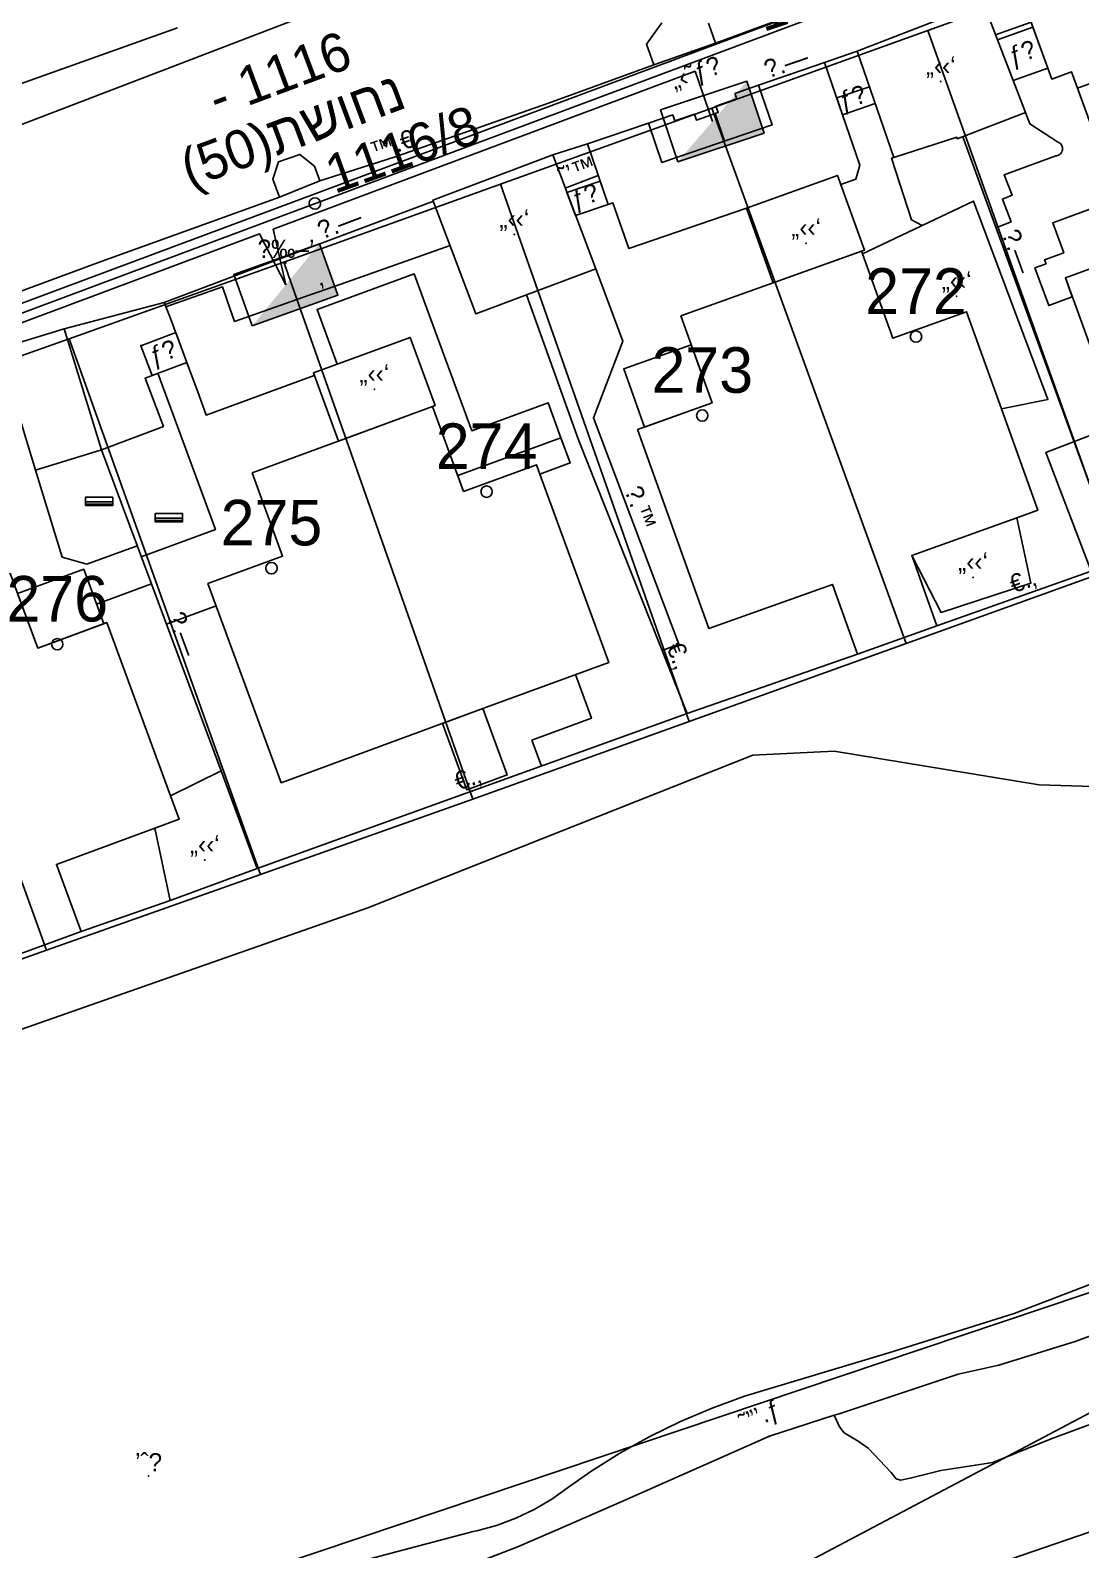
# Model space of a CAD drawing. Header units: metres. Extents: x 218299 to 220222, y 572714 to 574340.
# Drawn here: x 218931.4 to 218977.5, y 573100 to 573166.8 of the extents above; entities that cross this region are included whole.
import ezdxf
from ezdxf.enums import TextEntityAlignment as Align

# ---------------------------------------------------------------- set-up
doc = ezdxf.new("R2010")
doc.units = ezdxf.units.M
doc.header["$MEASUREMENT"] = 0
for name, color, linetype in [('1601', 44, 'LANDBORDER'), ('1602', 44, 'Continuous'), ('1603', 44, 'Continuous'), ('6011', 10, 'Continuous'), ('6091', 102, 'CABLEUNDEXIST03'), ('6151', 102, 'CABLEUNDEXIST03'), ('6261', 7, 'Continuous'), ('6910', 102, 'Continuous'), ('A_POINTS', 2, 'Continuous'), ('M2200', 253, 'Continuous'), ('M2207', 253, 'Continuous'), ('M2401', 7, 'Continuous'), ('M2404', 7, 'Continuous'), ('M2405', 253, 'Continuous'), ('M2407', 253, 'Continuous'), ('M2408', 253, 'Continuous'), ('M2412', 253, 'Continuous'), ('M2420', 253, 'Continuous'), ('M2601', 253, 'Continuous'), ('M2602', 253, 'Continuous'), ('M2605', 253, 'Continuous'), ('M2612', 253, 'Continuous'), ('M2802', 253, 'Continuous'), ('M2804', 253, 'Continuous'), ('M2805', 253, 'Continuous'), ('M5202', 253, 'Continuous')]:
    doc.layers.add(name, color=color, linetype=linetype)
doc.styles.add('HEBTXT', font='HEBTXT')
doc.styles.add('MAVAT_HEBTXT', font='HEBTXT')
doc.linetypes.add('CABLEUNDEXIST03', pattern='A,3.5,[222,elecad.shx,S=0.01,R=0,X=0,Y=0],1.5', length=5)
doc.linetypes.add('LANDBORDER', pattern='A,6.25,[208,elecad.shx,S=0.02,R=0,X=-0.6,Y=0],12.5,[208,elecad.shx,S=0.02,R=180,X=0.6,Y=0],6.25', length=25)

# ---------------------------------------------------------------- blocks, each defined once
blk = doc.blocks.new('6261')
blk.add_lwpolyline([(-2, -1.2), (2, -1.2), (2, 1.2), (-2, 1.2)], close=True)
at = {"color": 0}
blk.add_solid([(2, 1.2), (-2, -1.2), (2, -1.2)], dxfattribs=at)
at = {"color": 0, "style": 'HEBTXT'}
blk.add_attdef('PIL_NAME', (2.689, 2.418), '', height=1.7, dxfattribs=at)
at = {"style": 'HEBTXT'}
blk.add_attdef('CAMUT_MONIM', (2.489, 0.218), '', height=1.7, dxfattribs=at)
at = {"color": 0, "style": 'HEBTXT', "flags": 1}
for tag, p in [('TYPE', (2.585, -1.773)), ('MAP_TYPE', (2.689, -3.782))]:
    blk.add_attdef(tag, p, '', height=1.7, dxfattribs=at)
blk = doc.blocks.new('6910')
at = {"layer": 'A_POINTS'}
blk.add_circle((0, 0), 0.25, dxfattribs=at)
at = {"color": 0, "style": 'HEBTXT', "flags": 1}
blk.add_attdef('CODE', (-2.918, 6.399), '', height=1.7, dxfattribs=at)
at = {"color": 0, "style": 'HEBTXT'}
for tag, p in [('PATH', (0.169, 4.708)), ('HTCH', (0.169, 2.708))]:
    blk.add_attdef(tag, text='', height=1.7, dxfattribs=at).set_placement(p, align=Align.MIDDLE_CENTER)
blk = doc.blocks.new('1603')
at = {"layer": 'A_POINTS'}
blk.add_circle((0, 0), 0.25, dxfattribs=at)
at = {"color": 0, "style": 'HEBTXT'}
blk.add_attdef('PARCEL_NUM', text='', height=2, dxfattribs=at).set_placement((0, 1), align=Align.CENTER)
at = {"color": 0, "style": 'HEBTXT', "flags": 1}
blk.add_attdef('LOT_NUM', text='', height=2, dxfattribs=at).set_placement((0, -2.5), align=Align.CENTER)
blk = doc.blocks.new('M2404')
blk.add_circle((0, 0), 0.025)
at = {"style": 'MAVAT_HEBTXT'}
blk.add_attdef('NAME', text='', height=0.8, dxfattribs=at).set_placement((0, 1.59), align=Align.MIDDLE)
blk = doc.blocks.new('M2405')
blk.add_circle((0, 0), 0.025)
at = {"style": 'MAVAT_HEBTXT'}
blk.add_attdef('NAME', text='', height=0.8, dxfattribs=at).set_placement((0, 1.59), align=Align.MIDDLE)
blk = doc.blocks.new('M2408')
blk.add_circle((0, 0), 0.025)
at = {"style": 'MAVAT_HEBTXT'}
blk.add_attdef('NAME', text='', height=0.8, dxfattribs=at).set_placement((0, 1.59), align=Align.MIDDLE)
blk = doc.blocks.new('M2407')
blk.add_circle((0, 0), 0.025)
at = {"style": 'MAVAT_HEBTXT'}
blk.add_attdef('NAME', text='', height=0.8, dxfattribs=at).set_placement((0, 1.59), align=Align.MIDDLE)
blk = doc.blocks.new('M2804')
blk.add_circle((0, 0), 0.025)
at = {"style": 'MAVAT_HEBTXT'}
blk.add_attdef('NAME', text='', height=0.8, dxfattribs=at).set_placement((0, 1.59), align=Align.MIDDLE)
blk = doc.blocks.new('M2805')
blk.add_circle((0, 0), 0.025)
at = {"style": 'MAVAT_HEBTXT'}
blk.add_attdef('NAME', text='', height=0.8, dxfattribs=at).set_placement((0, 1.59), align=Align.MIDDLE)
blk = doc.blocks.new('M2602')
blk.add_circle((0, 0), 0.025)
at = {"style": 'MAVAT_HEBTXT'}
blk.add_attdef('NAME', text='', height=0.8, dxfattribs=at).set_placement((0, 1.59), align=Align.MIDDLE)
blk = doc.blocks.new('M2605')
blk.add_circle((0, 0), 0.025)
at = {"style": 'MAVAT_HEBTXT'}
blk.add_attdef('NAME', text='', height=0.8, dxfattribs=at).set_placement((0, 1.59), align=Align.MIDDLE)
blk = doc.blocks.new('M2612')
blk.add_circle((0, 0), 0.025)
at = {"style": 'MAVAT_HEBTXT'}
blk.add_attdef('NAME', text='', height=0.8, dxfattribs=at).set_placement((0, 1.59), align=Align.MIDDLE)
blk = doc.blocks.new('M2207')
blk.add_circle((0, 0), 0.025)
at = {"style": 'MAVAT_HEBTXT'}
blk.add_attdef('NAME', text='', height=0.8, dxfattribs=at).set_placement((0, 1.59), align=Align.MIDDLE)
blk = doc.blocks.new('M2412')
blk.add_circle((0, 0), 0.025)
at = {"style": 'MAVAT_HEBTXT'}
blk.add_attdef('NAME', text='', height=0.8, dxfattribs=at).set_placement((0, 1.59), align=Align.MIDDLE)
blk = doc.blocks.new('M5202')
blk.add_lwpolyline([(-2, -0.53), (2, -0.53), (2, 0.67), (-2, 0.67)], close=True)
for points in [[(-2, 0), (2, 0)], [(-2, -0.33), (2, -0.33)]]:
    blk.add_lwpolyline(points)
at = {"style": 'MAVAT_HEBTXT', "flags": 1}
for tag, p in [('MARK', (0, 1.92)), ('HEIGHT', (0, -1.78)), ('NAME', (0, -4.35))]:
    blk.add_attdef(tag, text='', height=0.8, dxfattribs=at).set_placement(p, align=Align.MIDDLE)
blk = doc.blocks.new('M2601')
blk.add_circle((0, 0), 0.025)
at = {"style": 'MAVAT_HEBTXT'}
blk.add_attdef('NAME', text='', height=0.8, dxfattribs=at).set_placement((0, 1.59), align=Align.MIDDLE)
blk = doc.blocks.new('111')
at = {"layer": 'M2200'}
for points in [[(218980.073, 573147.104, 573.18), (218976.87, 573155.885, 573.18), (218976.87, 573155.885, 573.18), (218980.024, 573157.036, 573.18)], [(218979.18, 573159.348, 572.189), (218977.406, 573164.214, 570.105), (218981.618, 573165.75, 570.105)]]:
    blk.add_polyline3d(points, dxfattribs=at)
for points in [[(218959.984, 573154.211, 570.855), (218964.039, 573155.665, 570.855), (218967.915, 573157.054, 570.855), (218967.958, 573156.933, 570.898), (218969.285, 573153.23, 572.205), (218969.285, 573153.23, 572.205), (218972.535, 573154.395, 572.205), (218972.535, 573154.395, 572.205), (218974.065, 573150.127, 572.205), (218975.662, 573145.675, 572.205), (218974.739, 573145.344, 572.18), (218970.123, 573143.689, 572.055), (218970.151, 573143.611, 571.975), (218971.23, 573140.602, 568.905), (218971.23, 573140.602, 568.905), (218967.741, 573139.352, 568.53), (218967.741, 573139.352, 568.53), (218966.64, 573142.424, 572.13), (218961.211, 573140.478, 572.13), (218958.078, 573149.218, 572.13), (218961.353, 573150.392, 572.13)], [(218941.139, 573147.323, 570.255), (218949.066, 573150.233, 570.18), (218949.066, 573150.233, 570.18), (218950.434, 573146.504, 571.755), (218950.434, 573146.504, 571.755), (218953.632, 573147.678, 571.755), (218953.632, 573147.678, 571.755), (218953.782, 573147.269, 571.748), (218956.818, 573138.998, 571.605), (218951.28, 573136.965, 571.547), (218942.412, 573133.711, 571.455), (218939.202, 573142.458, 571.755), (218942.483, 573143.662, 571.755)], [(218922.336, 573140.522, 569.88), (218922.336, 573140.522, 569.88), (218930.309, 573143.46, 570.03), (218931.722, 573139.626, 571.38), (218934.76, 573140.745, 571.38), (218937.564, 573133.135, 571.248), (218937.942, 573132.109, 571.23), (218937.942, 573132.109, 571.23), (218936.871, 573131.715, 571.2), (218932.546, 573130.121, 571.08), (218933.629, 573127.181, 567.93), (218933.629, 573127.181, 567.93), (218930.189, 573125.914, 567.78), (218930.189, 573125.914, 567.78), (218929.091, 573128.895, 571.23), (218923.71, 573126.913, 570.93), (218920.503, 573135.618, 571.08), (218923.708, 573136.799, 571.08)]]:
    blk.add_polyline3d(points, close=True, dxfattribs=at)
at = {"layer": 'M2207'}
for points in [[(218975.118, 573163.14, 569.055), (218973.263, 573167.971, 568.83), (218967.728, 573165.846, 568.08), (218969.33, 573161.17, 568.005), (218972.099, 573162.06, 568.98), (218972.125, 573161.991, 568.98)], [(218954.353, 573161.285, 567.555), (218949.089, 573159.303, 567.405), (218950.973, 573154.299, 568.005), (218956.237, 573156.282, 568.155), (218954.353, 573161.285, 567.555)], [(218964.039, 573155.665, 569.355), (218968.044, 573157.1, 569.355), (218966.867, 573160.384, 568.905), (218962.862, 573158.948, 568.905), (218964.039, 573155.665, 569.355)], [(218967.958, 573156.933, 570.255), (218969.285, 573153.23, 570.255), (218972.535, 573154.395, 569.205), (218974.065, 573150.127, 569.355), (218976.106, 573150.535, 568.755), (218972.837, 573159.257, 568.905)], [(218980.024, 573157.036, 570.255), (218976.87, 573155.885, 569.88), (218977.176, 573155.044, 569.805), (218976.142, 573154.666, 569.73), (218975.537, 573156.324, 569.805), (218976.021, 573156.501, 569.88), (218975.957, 573156.677, 569.88), (218976.798, 573156.984, 569.955), (218976.317, 573158.304, 569.88), (218979.18, 573159.348, 569.88)], [(218931.628, 573147.443, 566.805), (218929.996, 573152.765, 566.955), (218932.889, 573153.652, 566.805), (218934.521, 573148.329, 566.805)], [(218949.066, 573150.233, 569.205), (218944.934, 573148.716, 569.055), (218943.836, 573151.709, 568.455), (218948.093, 573153.271, 568.605), (218949.191, 573150.279, 569.205)], [(218961.353, 573150.392, 569.552), (218960.437, 573152.947, 568.652), (218957.471, 573151.884, 568.652), (218958.387, 573149.329, 569.552), (218961.353, 573150.392, 569.552)], [(218953.632, 573147.678, 568.155), (218950.434, 573146.504, 568.005), (218950.179, 573147.198, 568.005), (218954.713, 573148.863, 568.155), (218955.118, 573147.759, 568.155), (218953.782, 573147.269, 568.155)], [(218974.739, 573145.344, 569.355), (218970.123, 573143.689, 569.355), (218971.414, 573141.193, 569.205), (218975.353, 573142.472, 569.055)], [(218931.722, 573139.626, 568.652), (218934.626, 573140.696, 567.902), (218933.746, 573143.085, 567.752), (218930.841, 573142.015, 567.752)], [(218951.28, 573136.965, 568.455), (218949.508, 573136.315, 568.455), (218950.576, 573133.403, 568.455), (218952.349, 573134.054, 568.455), (218951.28, 573136.965, 568.455)], [(218936.871, 573131.715, 568.005), (218937.942, 573132.109, 568.005), (218937.564, 573133.135, 568.005), (218939.782, 573134.232, 567.855), (218941.363, 573129.941, 567.855), (218941.363, 573129.941, 567.855), (218937.545, 573128.535, 567.855), (218937.545, 573128.535, 567.855)]]:
    blk.add_polyline3d(points, close=True, dxfattribs=at)
at = {"layer": 'M2401'}
for points in [[(218966.405, 573167.997, 565.819), (218961.497, 573166.199, 565.594), (218961.187, 573167.066, 565.594)], [(218959.149, 573167.083, 565.481), (218958.464, 573166.144, 565.481), (218958.786, 573165.244, 565.481), (218954.159, 573163.551, 565.331), (218947.472, 573161.214, 565.031), (218946.649, 573160.951, 565.013), (218944.112, 573160.141, 564.956), (218943.882, 573160.784, 564.956), (218943.239, 573161.309, 564.956), (218942.301, 573160.974, 564.956), (218942.06, 573160.217, 564.956), (218942.343, 573159.427, 564.956), (218939.385, 573158.362, 564.9), (218934.506, 573156.605, 564.806), (218922.784, 573152.271, 564.581)], [(218924.802, 573162.215, 564.319), (218932.198, 573164.849, 564.544), (218937.864, 573166.87, 564.694)]]:
    blk.add_polyline3d(points, dxfattribs=at)
at = {"layer": 'M2404'}
for points in [[(218966.405, 573167.997, 565.819), (218961.497, 573166.199, 565.594), (218961.187, 573167.066, 565.594)], [(218959.149, 573167.083, 565.481), (218958.464, 573166.144, 565.481), (218958.786, 573165.244, 565.481), (218954.159, 573163.551, 565.331), (218947.472, 573161.214, 565.031), (218946.649, 573160.951, 565.013), (218944.112, 573160.141, 564.956), (218943.882, 573160.784, 564.956), (218943.239, 573161.309, 564.956), (218942.301, 573160.974, 564.956), (218942.06, 573160.217, 564.956), (218942.343, 573159.427, 564.956), (218939.385, 573158.362, 564.9), (218934.506, 573156.605, 564.806), (218922.784, 573152.271, 564.581)], [(218924.802, 573162.215, 564.319), (218932.198, 573164.849, 564.544), (218937.864, 573166.87, 564.694)]]:
    blk.add_polyline3d(points, dxfattribs=at)
at = {"layer": 'M2405'}
for points in [[(218982.45, 573111.067, 561.609), (218977.298, 573109.174, 561.654), (218973.95, 573108.136, 561.767), (218972.167, 573107.741, 561.789), (218966.887, 573105.982, 561.789), (218966.719, 573105.928, 561.788), (218963.866, 573105.006, 561.767), (218957.363, 573102.127, 561.587), (218954.475, 573100.862, 561.564), (218952.768, 573100.14, 561.564), (218950.185, 573099.144, 561.429)], [(218944.491, 573099.143, 561.429), (218950.855, 573100.822, 561.564), (218951.01, 573100.856, 561.568), (218951.879, 573101.093, 561.587), (218952.723, 573101.406, 561.606), (218953.537, 573101.792, 561.623), (218954.312, 573102.25, 561.639), (218955.045, 573102.774, 561.654), (218956.026, 573103.457, 561.708), (218957.302, 573104.258, 561.764), (218958.618, 573104.991, 561.807), (218959.97, 573105.655, 561.837), (218961.356, 573106.247, 561.853), (218962.771, 573106.765, 561.857), (218969.115, 573108.678, 561.992), (218974.62, 573110.394, 561.947), (218980.585, 573112.688, 561.857)]]:
    blk.add_polyline3d(points, dxfattribs=at)
at = {"layer": 'M2407'}
for points in [[(218967.078, 573163.05, 566.402), (218967.838, 573160.831, 566.402), (218967.662, 573160.216, 566.402), (218967.008, 573159.991, 566.402)], [(218975.118, 573163.14, 567.405), (218975.308, 573162.645, 567.405), (218976.571, 573161.834, 567.405), (218976.614, 573161.809, 567.405), (218976.653, 573161.778, 567.405), (218976.685, 573161.741, 567.405), (218976.712, 573161.699, 567.405), (218976.731, 573161.653, 567.405), (218976.743, 573161.604, 567.405), (218976.747, 573161.555, 567.405), (218976.743, 573161.505, 567.405), (218976.731, 573161.457, 567.405), (218976.712, 573161.411, 567.405), (218976.685, 573161.369, 567.405), (218976.652, 573161.332, 567.405), (218976.614, 573161.301, 567.405), (218976.571, 573161.276, 567.405), (218976.524, 573161.258, 567.405), (218976.476, 573161.248, 567.405), (218976.454, 573161.246, 567.405), (218974.187, 573160.416, 567.48), (218974.534, 573159.511, 567.48), (218974.103, 573159.345, 567.48), (218974.488, 573158.343, 567.48), (218973.821, 573158.087, 567.527)], [(218969.33, 573161.17, 566.327), (218969.239, 573161.141, 566.327), (218970.11, 573158.433, 566.402), (218970.584, 573158.183, 566.402)], [(218956.781, 573159.11, 566.327), (218956.997, 573159.184, 566.327), (218957.686, 573157.174, 566.327), (218962.862, 573158.948, 566.355)], [(218956.237, 573156.282, 566.402), (218957.432, 573153.109, 566.402), (218956.14, 573149.737, 566.552), (218959.886, 573139.789, 566.552), (218959.159, 573139.515, 566.552)], [(218948.718, 573154.823, 565.878), (218948.265, 573156.056, 565.905), (218945.874, 573155.178, 565.905)], [(218945.874, 573155.178, 565.905), (218943.998, 573154.49, 565.905), (218944.878, 573152.091, 565.905)], [(218954.713, 573148.863, 565.755), (218954.149, 573150.399, 565.755), (218950.794, 573149.168, 565.755), (218948.718, 573154.823, 565.878)], [(218938.81, 573150.723, 565.923), (218938.278, 573152.173, 565.952)], [(218937.007, 573151.694, 565.952), (218939.528, 573144.826, 565.952), (218936.274, 573143.631, 566.102)], [(218943.875, 573151.603, 566.04), (218939.127, 573149.86, 565.905), (218938.81, 573150.723, 565.923)], [(218980.381, 573143.883, 567.239), (218978.371, 573149.117, 567.377), (218976.013, 573148.212, 567.227), (218978.011, 573143.007, 567.227)], [(218931.628, 573147.443, 565.652), (218932.799, 573143.623, 565.652), (218933.875, 573143.305, 565.652), (218936.094, 573144.115, 565.652)], [(218937.38, 573140.669, 566.102), (218939.56, 573141.482, 566.102)], [(218955.347, 573138.458, 565.952), (218956.05, 573136.543, 565.952), (218953.438, 573135.584, 565.952), (218953.857, 573134.441, 565.952)]]:
    blk.add_polyline3d(points, dxfattribs=at)
at = {"layer": 'M2408'}
for points in [[(218958.786, 573165.244, 565.481), (218961.497, 573166.199, 565.594)], [(218967.728, 573165.846, 565.83), (218966.294, 573165.336, 565.83)], [(218955.871, 573161.765, 565.305), (218954.353, 573161.285, 565.305)], [(218942.343, 573159.427, 564.956), (218944.112, 573160.141, 564.956)], [(218937.286, 573154.807, 564.827), (218932.889, 573153.652, 564.752)]]:
    blk.add_polyline3d(points, dxfattribs=at)
at = {"layer": 'M2412'}
for points in [[(218976.099, 573165.1, 567.452), (218974.577, 573164.549, 567.452), (218973.888, 573166.343, 566.177), (218975.447, 573166.899, 566.177)], [(218967.078, 573163.05, 566.402), (218968.517, 573163.543, 566.402), (218968.264, 573164.28, 565.877), (218966.825, 573163.787, 565.877), (218967.078, 573163.05, 566.402)], [(218956.781, 573159.11, 566.327), (218955.356, 573158.622, 566.327), (218954.974, 573159.636, 565.352), (218956.431, 573160.132, 565.352)], [(218938.278, 573152.173, 565.952), (218936.752, 573151.598, 565.952), (218936.26, 573152.905, 564.902), (218937.786, 573153.479, 564.902), (218938.278, 573152.173, 565.952)]]:
    blk.add_polyline3d(points, close=True, dxfattribs=at)
at = {"layer": 'M2420', "lineweight": -3, "flags": 128}
blk.add_lwpolyline([(218945.5, 573168.19), (218912.09, 573155.38)], dxfattribs=at)
at = {"layer": 'M2601'}
for points in [[(218977.406, 573164.214, 568.856), (218977.145, 573164.927, 568.856), (218976.277, 573164.611, 568.856), (218976.099, 573165.1, 568.856)], [(218949.842, 573157.302, 566.702), (218945.041, 573155.614, 567.082)], [(218940.183, 573154.516, 567.452), (218939.842, 573155.486, 567.452), (218937.359, 573154.613, 567.452)], [(218945.041, 573155.614, 567.082), (218943.396, 573155.035, 567.213)], [(218943.396, 573155.035, 567.213), (218940.375, 573153.973, 567.452), (218940.183, 573154.516, 567.452)]]:
    blk.add_polyline3d(points, dxfattribs=at)
at = {"layer": 'M2602'}
for points in [[(218963.391, 573164.342, 566.852), (218962.357, 573163.987, 566.852)], [(218962.357, 573163.987, 566.852), (218962.44, 573163.744, 566.852), (218961.52, 573163.429, 566.927), (218961.618, 573163.142, 566.927), (218960.665, 573162.816, 566.927), (218960.576, 573163.076, 566.927), (218959.712, 573162.78, 566.927), (218959.62, 573163.049, 566.927)], [(218959.62, 573163.049, 566.852), (218958.551, 573162.683, 566.852)], [(218961.482, 573163.096, 566.777), (218961.896, 573161.889, 566.777)], [(218976.167, 573151.655, 569.252), (218979.172, 573143.418, 569.627)], [(218967.741, 573139.352, 568.502), (218960.259, 573136.746, 568.352), (218960.259, 573136.746, 568.352), (218955.485, 573148.764, 568.202), (218955.485, 573148.764, 568.202), (218955.485, 573148.764, 568.202)], [(218979.166, 573143.416, 568.502), (218971.23, 573140.602, 568.502)], [(218934.31, 573141.554, 567.752), (218936.718, 573142.441, 567.752)], [(218960.259, 573136.746, 567.752), (218941.363, 573129.941, 567.752)], [(218937.545, 573128.535, 567.452), (218933.629, 573127.181, 567.302)]]:
    blk.add_polyline3d(points, dxfattribs=at)
at = {"layer": 'M2605'}
for points in [[(218987.428, 573169.353, 567.452), (218985.787, 573168.759, 567.452), (218984.674, 573171.831, 567.452), (218982.502, 573171.044, 567.452), (218983.061, 573169.501, 567.452), (218978.12, 573167.712, 567.452), (218977.552, 573169.282, 567.452), (218974.928, 573168.332, 567.452), (218976.099, 573165.1, 567.452), (218974.577, 573164.549, 567.452)], [(218968.517, 573163.543, 566.402), (218967.078, 573163.05, 566.402), (218966.294, 573165.336, 566.402), (218963.391, 573164.342, 566.402), (218963.986, 573162.605, 566.402), (218959.146, 573160.947, 566.402), (218958.551, 573162.683, 566.402)], [(218958.551, 573162.683, 566.402), (218955.871, 573161.765, 566.102), (218956.781, 573159.11, 566.327), (218955.356, 573158.622, 566.327)], [(218976.167, 573151.655, 567.527), (218976.167, 573151.655, 567.527), (218972.364, 573162.082, 567.527)], [(218949.106, 573159.258, 565.679), (218941.234, 573156.293, 565.861)], [(218941.234, 573156.293, 565.861), (218937.286, 573154.807, 565.952), (218937.51, 573154.213, 565.952)], [(218955.485, 573148.764, 566.402), (218953.197, 573155.137, 566.402)], [(218937.51, 573154.213, 565.952), (218938.278, 573152.173, 565.952), (218937.221, 573151.775, 565.952)], [(218937.221, 573151.775, 565.952), (218936.445, 573151.482, 565.952), (218937.246, 573149.356, 565.952), (218934.521, 573148.329, 566.102), (218939.782, 573134.232, 566.102)]]:
    blk.add_polyline3d(points, dxfattribs=at)
at = {"layer": 'M2612'}
for points in [[(218975.367, 573167.119, 568.127), (218973.807, 573166.554, 568.127)], [(218954.901, 573159.83, 566.777), (218956.347, 573160.375, 566.777)]]:
    blk.add_polyline3d(points, dxfattribs=at)
at = {"layer": 'M2802'}
for points in [[(218973.994, 573099.456, 559.645), (218977.918, 573100.802, 559.825)], [(218982.45, 573111.067, 561.609), (218977.298, 573109.174, 561.654), (218973.95, 573108.136, 561.767), (218972.167, 573107.741, 561.789), (218966.887, 573105.982, 561.789), (218966.719, 573105.928, 561.788), (218966.949, 573105.426, 561.719), (218967.154, 573105.159, 561.689), (218967.767, 573104.789, 561.679), (218968.208, 573104.484, 561.674), (218969.216, 573103.412, 561.629), (218969.439, 573103.137, 561.629), (218969.633, 573103.082, 561.611), (218970.053, 573103.173, 561.562), (218971.406, 573103.504, 561.382), (218973.687, 573103.849, 561.157), (218976.253, 573104.895, 561.157), (218979.171, 573105.974, 561.192)]]:
    blk.add_polyline3d(points, dxfattribs=at)
at = {"layer": 'M2805'}
for points in [[(218980.585, 573112.688, 561.857), (218974.62, 573110.394, 561.947), (218969.115, 573108.678, 561.992), (218962.771, 573106.765, 561.857), (218961.356, 573106.247, 561.853), (218959.97, 573105.655, 561.837), (218958.618, 573104.991, 561.807), (218957.302, 573104.258, 561.764), (218956.026, 573103.457, 561.708), (218955.045, 573102.774, 561.654), (218954.312, 573102.25, 561.639), (218953.537, 573101.792, 561.623), (218952.723, 573101.406, 561.606), (218951.879, 573101.093, 561.587), (218951.01, 573100.856, 561.568), (218950.855, 573100.822, 561.564), (218944.491, 573099.143, 561.429)], [(218847.348, 573109.271, 562.743), (218850.333, 573108.587, 562.83), (218858.639, 573107.098, 562.98), (218863.981, 573106.242, 563.08), (218866.66, 573106.014, 563.13), (218870.003, 573106.057, 563.139), (218872.237, 573106.235, 563.118), (218876.69, 573106.761, 563.13), (218883.162, 573107.576, 563.28), (218891.651, 573109.27, 563.58), (218897.123, 573110.466, 563.717), (218900.949, 573111.996, 564.017), (218919.405, 573118.816, 564.617), (218946.225, 573128.209, 565.217), (218963.144, 573134.926, 566.417), (218966.711, 573135.096, 566.417), (218975.714, 573133.619, 565.817), (218980.921, 573133.462, 565.217)]]:
    blk.add_polyline3d(points, dxfattribs=at)
at = {"layer": 'M2207'}
ref = blk.add_blockref('M2207', (218971.397, 573164.507), dxfattribs=dict(at, xscale=0.5, yscale=0.5, zscale=0.5))
ref.add_attrib('NAME', '„‹‹‘', dxfattribs={"layer": '0', "height": 0.8, "style": 'MAVAT_HEBTXT'}).set_placement((218971.397, 573165.132), align=Align.MIDDLE)
ref = blk.add_blockref('M2207', (218952.663, 573157.792), dxfattribs=dict(at, xscale=0.5, yscale=0.5, zscale=0.5))
ref.add_attrib('NAME', '„‹‹‘', dxfattribs={"layer": '0', "height": 0.8, "style": 'MAVAT_HEBTXT'}).set_placement((218952.663, 573158.417), align=Align.MIDDLE)
ref = blk.add_blockref('M2207', (218965.481, 573157.406), dxfattribs=dict(at, xscale=0.5, yscale=0.5, zscale=0.5))
ref.add_attrib('NAME', '„‹‹‘', dxfattribs={"layer": '0', "height": 0.8, "style": 'MAVAT_HEBTXT'}).set_placement((218965.481, 573158.031), align=Align.MIDDLE)
ref = blk.add_blockref('M2207', (218972.094, 573155.076), dxfattribs=dict(at, xscale=0.5, yscale=0.5, zscale=0.5))
ref.add_attrib('NAME', '„‹‹‘', dxfattribs={"layer": '0', "height": 0.8, "style": 'MAVAT_HEBTXT'}).set_placement((218972.094, 573155.701), align=Align.MIDDLE)
ref = blk.add_blockref('M2207', (218946.514, 573150.994), dxfattribs=dict(at, xscale=0.5, yscale=0.5, zscale=0.5))
ref.add_attrib('NAME', '„‹‹‘', dxfattribs={"layer": '0', "height": 0.8, "style": 'MAVAT_HEBTXT'}).set_placement((218946.514, 573151.619), align=Align.MIDDLE)
ref = blk.add_blockref('M2207', (218972.815, 573142.726), dxfattribs=dict(at, xscale=0.5, yscale=0.5, zscale=0.5))
ref.add_attrib('NAME', '„‹‹‘', dxfattribs={"layer": '0', "height": 0.8, "style": 'MAVAT_HEBTXT'}).set_placement((218972.815, 573143.351), align=Align.MIDDLE)
ref = blk.add_blockref('M2207', (218939.065, 573130.312), dxfattribs=dict(at, xscale=0.5, yscale=0.5, zscale=0.5))
ref.add_attrib('NAME', '„‹‹‘', dxfattribs={"layer": '0', "height": 0.8, "style": 'MAVAT_HEBTXT'}).set_placement((218939.065, 573130.937), align=Align.MIDDLE)
at = {"layer": 'M2404'}
ref = blk.add_blockref('M2404', (218947.472, 573161.214), dxfattribs=dict(at, xscale=0.5, yscale=0.5, zscale=0.5))
ref.add_attrib('NAME', '™.€', dxfattribs={"layer": '0', "height": 0.8, "rotation": 19.26054, "style": 'MAVAT_HEBTXT'}).set_placement((218947.29, 573161.733), align=Align.MIDDLE)
at = {"layer": 'M2405'}
ref = blk.add_blockref('M2405', (218963.866, 573105.006), dxfattribs=dict(at, xscale=0.5, yscale=0.5, zscale=0.5))
ref.add_attrib('NAME', '˜”’.ƒ', dxfattribs={"layer": '0', "height": 0.8, "rotation": 23.88305, "style": 'MAVAT_HEBTXT'}).set_placement((218963.502, 573105.829), align=Align.MIDDLE)
at = {"layer": 'M2407'}
ref = blk.add_blockref('M2407', (218957.701, 573145.591), dxfattribs=dict(at, xscale=0.5, yscale=0.5, zscale=0.5))
ref.add_attrib('NAME', '\x8e.™', dxfattribs={"layer": '0', "height": 0.8, "rotation": 290.63363, "style": 'MAVAT_HEBTXT'}).set_placement((218958.216, 573145.785), align=Align.MIDDLE)
at = {"layer": 'M2408'}
ref = blk.add_blockref('M2408', (218960.437, 573165.825), dxfattribs=dict(at, xscale=0.5, yscale=0.5, zscale=0.5))
ref.add_attrib('NAME', '„‹˜ƒ\x8e', dxfattribs={"layer": '0', "height": 0.8, "rotation": 19.41606, "style": 'MAVAT_HEBTXT'}).set_placement((218960.661, 573164.807), align=Align.MIDDLE)
at = {"layer": 'M2412'}
ref = blk.add_blockref('M2412', (218973.902, 573166.348), dxfattribs=dict(at, xscale=0.5, yscale=0.5, zscale=0.5))
ref.add_attrib('NAME', 'ƒ\x8e', dxfattribs={"layer": '0', "height": 0.8, "rotation": 19.60813, "style": 'MAVAT_HEBTXT'}).set_placement((218975.003, 573165.681), align=Align.MIDDLE)
ref = blk.add_blockref('M2412', (218968.264, 573164.28), dxfattribs=dict(at, xscale=0.5, yscale=0.5, zscale=0.5))
ref.add_attrib('NAME', 'ƒ\x8e', dxfattribs={"layer": '0', "height": 0.8, "rotation": 18.91513, "style": 'MAVAT_HEBTXT'}).set_placement((218967.547, 573163.712), align=Align.MIDDLE)
ref = blk.add_blockref('M2412', (218954.988, 573159.641), dxfattribs=dict(at, xscale=0.5, yscale=0.5, zscale=0.5))
ref.add_attrib('NAME', 'ƒ\x8e', dxfattribs={"layer": '0', "height": 0.8, "rotation": 18.7939, "style": 'MAVAT_HEBTXT'}).set_placement((218955.79, 573159.391), align=Align.MIDDLE)
ref = blk.add_blockref('M2412', (218936.26, 573152.905), dxfattribs=dict(at, xscale=0.5, yscale=0.5, zscale=0.5))
ref.add_attrib('NAME', 'ƒ\x8e', dxfattribs={"layer": '0', "height": 0.8, "rotation": 20.63363, "style": 'MAVAT_HEBTXT'}).set_placement((218937.259, 573152.52), align=Align.MIDDLE)
at = {"layer": 'M2601'}
ref = blk.add_blockref('M2601', (218944.283, 573155.347), dxfattribs=dict(at, xscale=0.5, yscale=0.5, zscale=0.5))
ref.add_attrib('NAME', '‚', dxfattribs={"layer": '0', "height": 0.8, "rotation": 19.37359, "style": 'MAVAT_HEBTXT'}).set_placement((218944.1, 573155.866), align=Align.MIDDLE)
at = {"layer": 'M2602'}
ref = blk.add_blockref('M2602', (218975.198, 573142.009), dxfattribs=dict(at, xscale=0.5, yscale=0.5, zscale=0.5))
ref.add_attrib('NAME', '€.‚', dxfattribs={"layer": '0', "height": 0.8, "rotation": 19.52091, "style": 'MAVAT_HEBTXT'}).set_placement((218975.014, 573142.528), align=Align.MIDDLE)
ref = blk.add_blockref('M2602', (218959.335, 573139.073), dxfattribs=dict(at, xscale=0.5, yscale=0.5, zscale=0.5))
ref.add_attrib('NAME', '€.‚', dxfattribs={"layer": '0', "height": 0.8, "rotation": 291.66407, "style": 'MAVAT_HEBTXT'}).set_placement((218959.846, 573139.276), align=Align.MIDDLE)
ref = blk.add_blockref('M2602', (218950.811, 573133.344), dxfattribs=dict(at, xscale=0.5, yscale=0.5, zscale=0.5))
ref.add_attrib('NAME', '€.‚', dxfattribs={"layer": '0', "height": 0.8, "rotation": 19.80496, "style": 'MAVAT_HEBTXT'}).set_placement((218950.624, 573133.861), align=Align.MIDDLE)
at = {"layer": 'M2605'}
ref = blk.add_blockref('M2605', (218964.776, 573164.816), dxfattribs=dict(at, xscale=0.5, yscale=0.5, zscale=0.5))
ref.add_attrib('NAME', '\x9a.—', dxfattribs={"layer": '0', "height": 0.8, "rotation": 18.91513, "style": 'MAVAT_HEBTXT'}).set_placement((218964.597, 573165.336), align=Align.MIDDLE)
ref = blk.add_blockref('M2605', (218945.17, 573157.776), dxfattribs=dict(at, xscale=0.5, yscale=0.5, zscale=0.5))
ref.add_attrib('NAME', '\x9a.—', dxfattribs={"layer": '0', "height": 0.8, "rotation": 20.63363, "style": 'MAVAT_HEBTXT'}).set_placement((218944.976, 573158.29), align=Align.MIDDLE)
ref = blk.add_blockref('M2605', (218974.265, 573156.869), dxfattribs=dict(at, xscale=0.5, yscale=0.5, zscale=0.5))
ref.add_attrib('NAME', '\x9a.—', dxfattribs={"layer": '0', "height": 0.8, "rotation": 290.04013, "style": 'MAVAT_HEBTXT'}).set_placement((218974.782, 573157.057), align=Align.MIDDLE)
ref = blk.add_blockref('M2605', (218937.606, 573140.062), dxfattribs=dict(at, xscale=0.5, yscale=0.5, zscale=0.5))
ref.add_attrib('NAME', '\x9a.—', dxfattribs={"layer": '0', "height": 0.8, "rotation": 290.46666, "style": 'MAVAT_HEBTXT'}).set_placement((218938.121, 573140.255), align=Align.MIDDLE)
at = {"layer": 'M2612'}
ref = blk.add_blockref('M2612', (218955.624, 573160.103), dxfattribs=dict(at, xscale=0.5, yscale=0.5, zscale=0.5))
ref.add_attrib('NAME', '˜’™', dxfattribs={"layer": '0', "height": 0.8, "rotation": 20.63363, "style": 'MAVAT_HEBTXT'}).set_placement((218955.43, 573160.617), align=Align.MIDDLE)
at = {"layer": 'M2804'}
ref = blk.add_blockref('M2804', (218942.63, 573156.54, 569.081), dxfattribs=dict(at, xscale=0.5, yscale=0.5, zscale=0.5))
ref.add_attrib('NAME', '\x8d‰–’', dxfattribs={"layer": '0', "height": 0.8, "style": 'MAVAT_HEBTXT'}).set_placement((218942.63, 573157.165, 569.081), align=Align.MIDDLE)
at = {"layer": 'M2805'}
ref = blk.add_blockref('M2805', (218936.594, 573103.264, 561.66), dxfattribs=dict(at, xscale=0.5, yscale=0.5, zscale=0.5))
ref.add_attrib('NAME', '’ˆ\x8e', dxfattribs={"layer": '0', "height": 0.8, "style": 'MAVAT_HEBTXT'}).set_placement((218936.594, 573103.889, 561.66), align=Align.MIDDLE)
at = {"layer": 'M5202', "xscale": 0.3, "yscale": 0.3, "zscale": 0.3}
for p in [(218934.421, 573146.045, 565.577), (218937.488, 573145.333, 566.177)]:
    blk.add_blockref('M5202', p, dxfattribs=at)

msp = doc.modelspace()

# ---------------------------------------------------------------- linework, layer by layer
at = {"layer": '1601'}
for points in [[(218942.3085, 573099.352), (219073.0976, 573143.3017), (219109.4634, 573155.6423), (219126.7309, 573162.6274), (219147.0646, 573172.455), (219153.9078, 573152.8939), (219156.5164, 573145.485), (219163.763, 573125.1858), (219167.0565, 573115.9492), (219175.4154, 573092.1579)], [(218979.231, 573143.195), (218969.875, 573139.831), (218960.339, 573136.403), (218950.847, 573132.992), (218941.515, 573129.674), (218932.112, 573126.35), (218922.469, 573122.94)]]:
    msp.add_lwpolyline(points, dxfattribs=at)
at = {"layer": '1602'}
msp.add_lwpolyline([(218980.093, 573170.082), (218970.831, 573166.745), (218961.338, 573163.331), (218952.054, 573159.992), (218942.541, 573156.571), (218933.105, 573153.213), (218923.623, 573149.857), (218914.062, 573146.472), (218908.466, 573144.491), (218900.356, 573152.191), (218921.576, 573164.981), (218934.506, 573169.621), (218951.636, 573175.651), (218972.676, 573183.341), (218992.476, 573190.781)], dxfattribs=at)
for points in [[(218801.0406, 573053.2139), (218894.6999, 573083.1114), (218942.3085, 573099.352), (219073.0976, 573143.3017), (219109.4634, 573155.6423), (219126.7309, 573162.6274), (219147.0646, 573172.455), (219153.9078, 573152.8939), (219156.5164, 573145.485), (219163.763, 573125.1858), (219148.197, 573117.6126), (219127.9316, 573109.4794), (219089.73, 573096.92), (218959.08, 573053.01), (218911.15, 573036.85), (218816.36, 573006.59), (218797.16, 573002.71), (218794.1301, 573015.6506), (218792.1773, 573028.5919), (218788.8683, 573051.1248)], [(218979.231, 573143.195), (218970.831, 573166.745), (218980.093, 573170.082), (218988.631, 573146.58)], [(218969.875, 573139.831), (218961.338, 573163.331), (218970.831, 573166.745), (218979.231, 573143.195)], [(218960.339, 573136.403), (218952.054, 573159.992), (218961.338, 573163.331), (218969.875, 573139.831)], [(218950.847, 573132.992), (218942.541, 573156.571), (218952.054, 573159.992), (218960.339, 573136.403)], [(218941.515, 573129.674), (218933.105, 573153.213), (218942.541, 573156.571), (218950.847, 573132.992)], [(218932.112, 573126.35), (218923.623, 573149.857), (218933.105, 573153.213), (218941.515, 573129.674)], [(218922.469, 573122.94), (218914.062, 573146.472), (218923.623, 573149.857), (218932.112, 573126.35)]]:
    msp.add_lwpolyline(points, close=True, dxfattribs=at)
at = {"layer": '6011'}
msp.add_lwpolyline([(218766.86, 573047.42), (218908.12, 573069.16), (219008.66, 573122.26), (219131.45, 573164.73), (219236.5402, 573250.4558)], dxfattribs=at)
at = {"layer": '6091'}
msp.add_lwpolyline([(218910.8416, 573143.5076), (218910.8376, 573143.4273), (218910.7711, 573143.4262), (218910.7678, 573143.8047), (218911.011, 573143.8025), (218911.0315, 573143.834), (218911.0633, 573143.8776), (218910.9544, 573145.0465), (218910.564, 573146.4559), (218927.4569, 573153.4361), (218978.4751, 573172.4901), (218998.2254, 573178.4992), (219017.4648, 573185.3574), (219024.7668, 573188.3978), (219035.0357, 573192.657), (219054.5926, 573199.8118), (219118.9859, 573222.9812), (219119.73, 573220.5249), (219120.2085, 573218.8264), (219120.2168, 573218.7396), (219119.9816, 573218.7372), (219119.9791, 573218.3922), (219120.2421, 573218.3946), (219120.2439, 573218.4564)], dxfattribs=at)
at = {"layer": '6151'}
for points in [[(218979.6025, 573169.8497), (218978.3043, 573171.9993), (218927.6035, 573153.0639), (218910.9278, 573146.1456), (218911.2228, 573145.0355), (218911.1108, 573143.8776), (218911.1225, 573143.849), (218911.5171, 573143.8439), (218911.5204, 573143.2833), (218911.2619, 573143.28), (218911.2616, 573143.5076)], [(218961.3622, 573162.7504), (218960.6025, 573164.9612), (218942.0706, 573158.0166), (218942.6222, 573155.578)], [(218942.6222, 573155.578), (218941.4621, 573157.8127), (218927.7505, 573152.6918), (218923.0018, 573150.7115), (218923.3228, 573148.9644)]]:
    msp.add_lwpolyline(points, dxfattribs=at)

# ---------------------------------------------------------------- block references
msp.add_blockref('111', (0, 0))
at = {"layer": '1603'}
for p, values in [((218970.3085, 573153.3041), {'PARCEL_NUM': '272'}), ((218960.9203, 573149.8368), {'PARCEL_NUM': '273'}), ((218951.4437, 573146.494), {'PARCEL_NUM': '274'}), ((218941.9943, 573143.1345), {'PARCEL_NUM': '275'}), ((218932.5829, 573139.7902), {'PARCEL_NUM': '276'})]:
    msp.add_blockref('1603', p, dxfattribs=at).add_auto_attribs(values)
at = {"layer": '6261'}
ref = msp.add_blockref('6261', (218961.3622, 573162.7504), dxfattribs=dict(at, rotation=18.34999999999434))
ref.add_attrib('PIL_NAME', '1116/9', (218963.6006, 573166.6769), dxfattribs={"layer": '0', "color": 0, "height": 1.7, "rotation": 18.35, "style": 'HEBTXT'})
ref = msp.add_blockref('6261', (218942.6222, 573155.578), dxfattribs=dict(at, rotation=19.7699999999939))
ref.add_attrib('PIL_NAME', '1116/8', (218944.7626, 573159.5588), dxfattribs={"layer": '0', "color": 0, "height": 1.7, "rotation": 19.77, "style": 'HEBTXT'})
at = {"layer": '6910'}
ref = msp.add_blockref('6910', (218943.9012, 573159.1507), dxfattribs=dict(at, rotation=20.47929999999999))
ref.add_attrib('PATH', ' - 1116', dxfattribs={"layer": '0', "color": 0, "height": 1.7, "rotation": 20.4793, "style": 'HEBTXT'}).set_placement((218942.0396, 573164.7376), align=Align.MIDDLE_CENTER)
ref.add_attrib('HTCH', '(50)תשוחנ', dxfattribs={"layer": '0', "color": 0, "height": 1.7, "rotation": 20.4793, "style": 'HEBTXT'}).set_placement((218942.9143, 573162.3956), align=Align.MIDDLE_CENTER)

doc.saveas('drawing.dxf')
